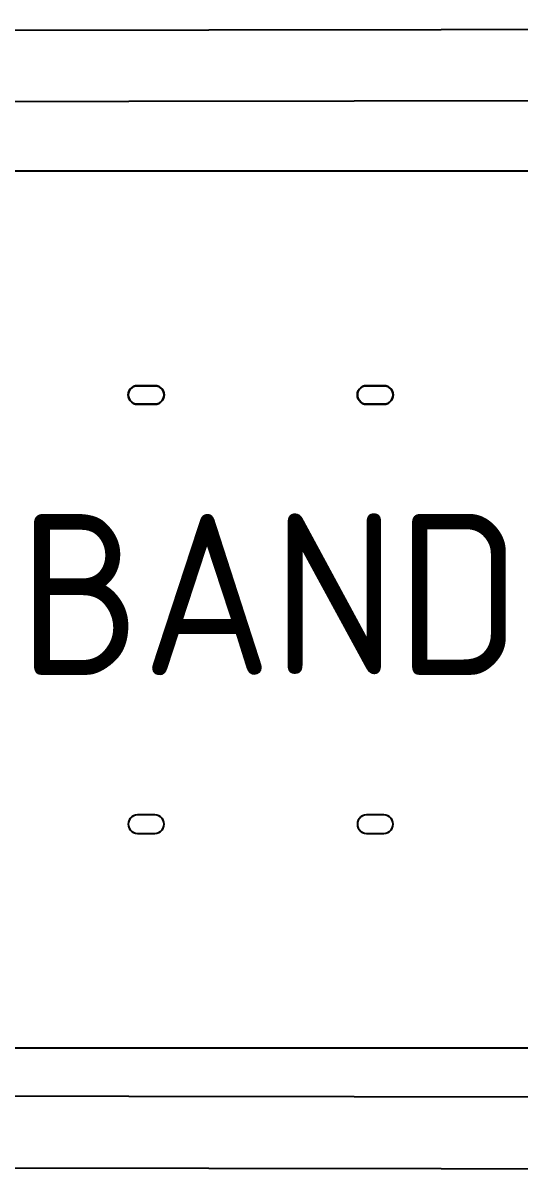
# Model space of a CAD drawing. Header units: millimetres. Extents: x 151130 to 215929, y 2134 to 34533.
# Drawn here: x 155997.9 to 156136.6, y 32322.3 to 32644.3 of the extents above; entities that cross this region are included whole.
import ezdxf

# ---------------------------------------------------------------- set-up
doc = ezdxf.new("R2010")
doc.units = ezdxf.units.MM
doc.layers.add('MUEBLES', color=8, linetype='Continuous')
doc.layers.add('OH!-Furniture', color=7, linetype='Continuous')
doc.styles.get("Standard").update_dxf_attribs({"font": 'isocp2.shx'})

# ---------------------------------------------------------------- blocks, each defined once
blk = doc.blocks.new('1000 DOBLE')
at = {"layer": 'OH!-Furniture', "color": 2}
blk.add_lwpolyline([(2093.89, 613.22), (1093.89, 613.22), (1093.89, 368.2), (2093.89, 368.2)], close=True, dxfattribs=at)
at = {"layer": 'OH!-Furniture', "color": 2, "flags": 128}
for points in [[(1266.34, 548.12), (1265.78, 548.17), (1265.21, 548.36), (1264.74, 548.69), (1264.32, 549.11), (1263.99, 549.58), (1263.81, 550.14), (1263.76, 550.71), (1263.81, 551.27), (1263.99, 551.83), (1264.32, 552.3), (1264.74, 552.73), (1265.21, 553.05), (1265.78, 553.24), (1266.34, 553.29), (1271.18, 553.29), (1271.74, 553.24), (1272.31, 553.05), (1272.78, 552.73), (1273.2, 552.3), (1273.53, 551.83), (1273.71, 551.27), (1273.76, 550.71), (1273.71, 550.14), (1273.53, 549.58), (1273.2, 549.11), (1272.78, 548.69), (1272.31, 548.36), (1271.74, 548.17), (1271.18, 548.12)], [(1271.18, 553.29), (1266.34, 553.29), (1265.78, 553.24), (1265.21, 553.05), (1264.74, 552.73), (1264.32, 552.3), (1263.99, 551.83), (1263.81, 551.27), (1263.76, 550.71), (1263.81, 550.14), (1263.99, 549.58), (1264.32, 549.11), (1264.74, 548.69), (1265.21, 548.36), (1265.78, 548.17), (1266.34, 548.12), (1271.18, 548.12), (1271.74, 548.17), (1272.31, 548.36), (1272.78, 548.69), (1273.2, 549.11), (1273.53, 549.58), (1273.71, 550.14), (1273.76, 550.71), (1273.71, 551.27), (1273.53, 551.83), (1273.2, 552.3), (1272.78, 552.73), (1272.31, 553.05), (1271.74, 553.24)], [(1330.31, 548.12), (1329.74, 548.17), (1329.18, 548.36), (1328.71, 548.69), (1328.29, 549.11), (1327.96, 549.58), (1327.77, 550.14), (1327.72, 550.71), (1327.77, 551.27), (1327.96, 551.83), (1328.29, 552.3), (1328.71, 552.73), (1329.18, 553.05), (1329.74, 553.24), (1330.31, 553.29), (1335.1, 553.29), (1335.66, 553.24), (1336.22, 553.05), (1336.69, 552.73), (1337.12, 552.3), (1337.44, 551.83), (1337.63, 551.27), (1337.68, 550.71), (1337.63, 550.14), (1337.44, 549.58), (1337.12, 549.11), (1336.69, 548.69), (1336.22, 548.36), (1335.66, 548.17), (1335.1, 548.12)], [(1335.1, 553.29), (1330.31, 553.29), (1329.74, 553.24), (1329.18, 553.05), (1328.71, 552.73), (1328.29, 552.3), (1327.96, 551.83), (1327.77, 551.27), (1327.72, 550.71), (1327.77, 550.14), (1327.96, 549.58), (1328.29, 549.11), (1328.71, 548.69), (1329.18, 548.36), (1329.74, 548.17), (1330.31, 548.12), (1335.1, 548.12), (1335.66, 548.17), (1336.22, 548.36), (1336.69, 548.69), (1337.12, 549.11), (1337.44, 549.58), (1337.63, 550.14), (1337.68, 550.71), (1337.63, 551.27), (1337.44, 551.83), (1337.12, 552.3), (1336.69, 552.73), (1336.22, 553.05), (1335.66, 553.24)], [(1271.18, 428.13), (1271.74, 428.18), (1272.31, 428.37), (1272.78, 428.69), (1273.2, 429.12), (1273.53, 429.59), (1273.71, 430.15), (1273.76, 430.71), (1273.71, 431.28), (1273.53, 431.84), (1273.2, 432.31), (1272.78, 432.73), (1272.31, 433.06), (1271.74, 433.25), (1271.18, 433.3), (1266.34, 433.3), (1265.78, 433.25), (1265.21, 433.06), (1264.74, 432.73), (1264.32, 432.31), (1263.99, 431.84), (1263.81, 431.28), (1263.76, 430.71), (1263.81, 430.15), (1263.99, 429.59), (1264.32, 429.12), (1264.74, 428.69), (1265.21, 428.37), (1265.78, 428.18), (1266.34, 428.13)], [(1271.18, 433.3), (1266.34, 433.3), (1265.78, 433.25), (1265.21, 433.06), (1264.74, 432.73), (1264.32, 432.31), (1263.99, 431.84), (1263.81, 431.28), (1263.76, 430.71), (1263.81, 430.15), (1263.99, 429.59), (1264.32, 429.12), (1264.74, 428.69), (1265.21, 428.37), (1265.78, 428.18), (1266.34, 428.13), (1271.18, 428.13), (1271.74, 428.18), (1272.31, 428.37), (1272.78, 428.69), (1273.2, 429.12), (1273.53, 429.59), (1273.71, 430.15), (1273.76, 430.71), (1273.71, 431.28), (1273.53, 431.84), (1273.2, 432.31), (1272.78, 432.73), (1272.31, 433.06), (1271.74, 433.25)], [(1335.1, 428.13), (1335.66, 428.18), (1336.22, 428.37), (1336.69, 428.69), (1337.12, 429.12), (1337.44, 429.59), (1337.63, 430.15), (1337.68, 430.71), (1337.63, 431.28), (1337.44, 431.84), (1337.12, 432.31), (1336.69, 432.73), (1336.22, 433.06), (1335.66, 433.25), (1335.1, 433.3), (1330.31, 433.3), (1329.74, 433.25), (1329.18, 433.06), (1328.71, 432.73), (1328.29, 432.31), (1327.96, 431.84), (1327.77, 431.28), (1327.72, 430.71), (1327.77, 430.15), (1327.96, 429.59), (1328.29, 429.12), (1328.71, 428.69), (1329.18, 428.37), (1329.74, 428.18), (1330.31, 428.13)], [(1335.1, 433.3), (1330.31, 433.3), (1329.74, 433.25), (1329.18, 433.06), (1328.71, 432.73), (1328.29, 432.31), (1327.96, 431.84), (1327.77, 431.28), (1327.72, 430.71), (1327.77, 430.15), (1327.96, 429.59), (1328.29, 429.12), (1328.71, 428.69), (1329.18, 428.37), (1329.74, 428.18), (1330.31, 428.13), (1335.1, 428.13), (1335.66, 428.18), (1336.22, 428.37), (1336.69, 428.69), (1337.12, 429.12), (1337.44, 429.59), (1337.63, 430.15), (1337.68, 430.71), (1337.63, 431.28), (1337.44, 431.84), (1337.12, 432.31), (1336.69, 432.73), (1336.22, 433.06), (1335.66, 433.25)]]:
    blk.add_lwpolyline(points, close=True, dxfattribs=at)
at = {"layer": 'OH!-Furniture', "insert": (1233.08, 517.46), "char_height": 45, "attachment_point": 1}
blk.add_mtext_dynamic_manual_height_columns('{\\C1;BANDEJA 1000}', width=627.7096, gutter_width=12.5, heights=[0], dxfattribs=at)
blk = doc.blocks.new('MR12')
at = {"layer": 'MUEBLES'}
for points in [[(-57, -459.04), (-2069.5, -462), (-2069.5, -442), (-57, -439.04)], [(-57, -741.04), (-2069.5, -738.08), (-2069.5, -758.08), (-57, -761.04)]]:
    blk.add_lwpolyline(points, close=True, dxfattribs=at)
at = {"layer": 'OH!-Furniture'}
blk.add_blockref('1000 DOBLE', (-2641.57, -1093.71), dxfattribs=at)

msp = doc.modelspace()

# ---------------------------------------------------------------- block references
at = {"color": 5}
msp.add_blockref('MR12', (157405.04, 33083.3), dxfattribs=at)

doc.saveas('drawing.dxf')
